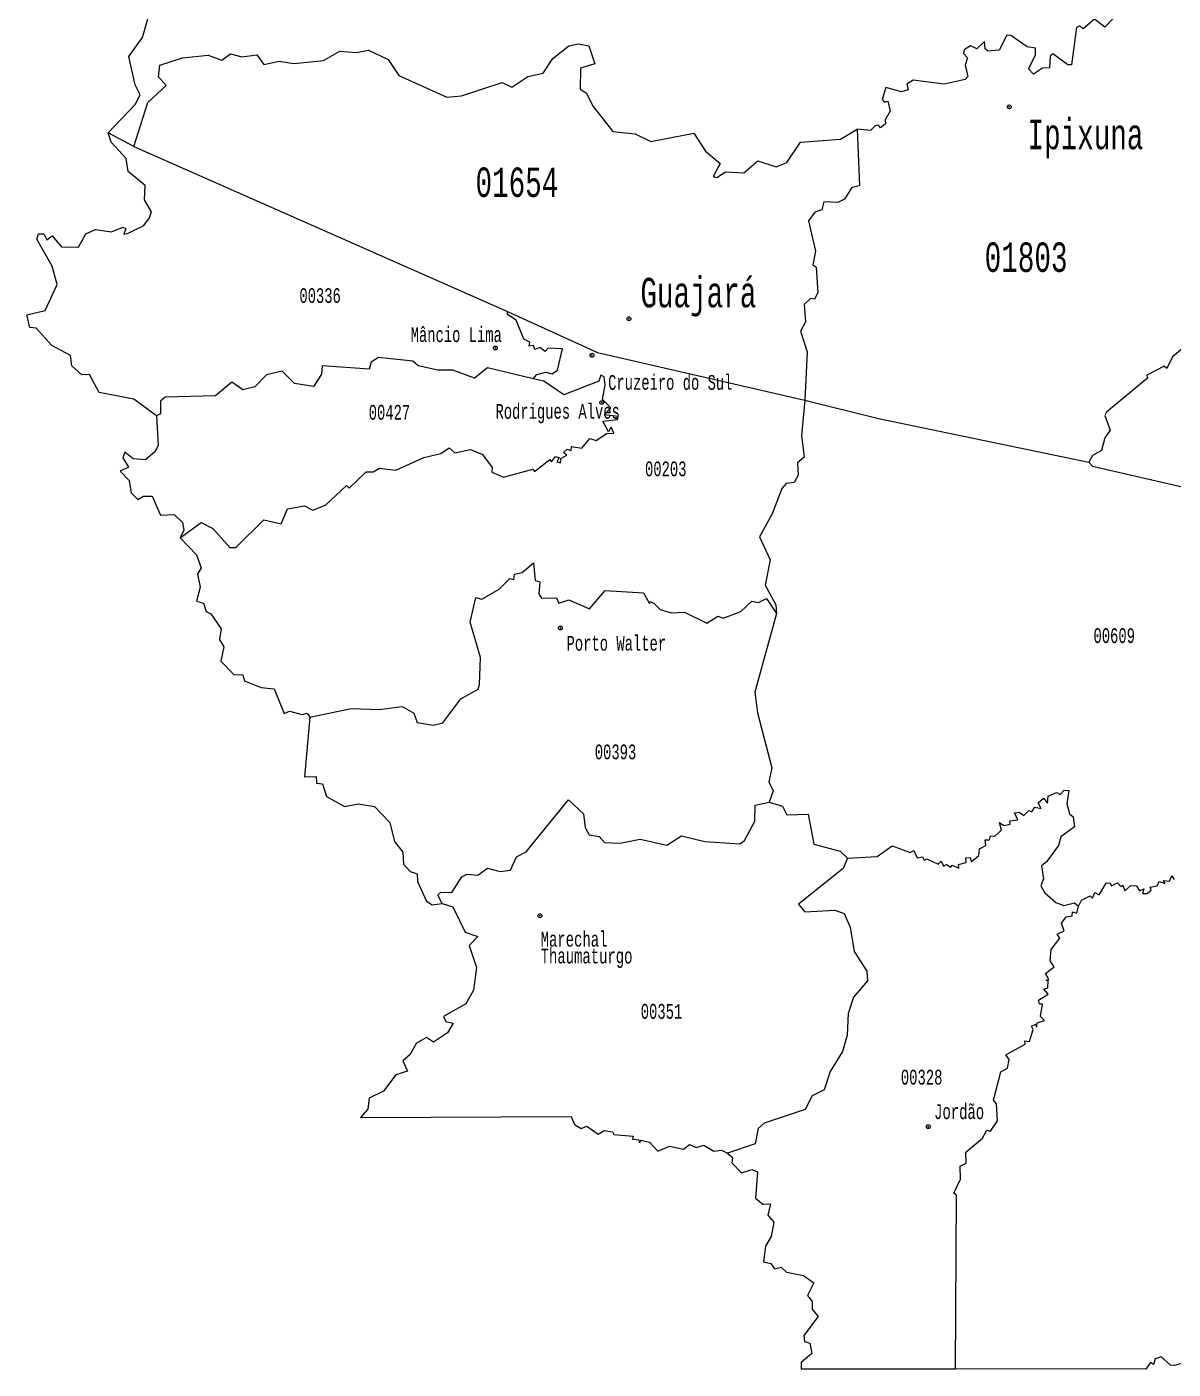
# Model space of a CAD drawing. Header units: millimetres. Extents: x 9851 to 10267, y 23387 to 23778.
# Drawn here: x 9850.84 to 9877.64, y 23624.79 to 23656.16 of the extents above; entities that cross this region are included whole.
import ezdxf
from ezdxf.enums import TextEntityAlignment as Align

# ---------------------------------------------------------------- set-up
doc = ezdxf.new("R2010")
doc.units = ezdxf.units.MM
doc.layers.add('3', color=7, linetype='Continuous')
doc.styles.add('MONOTXT', font='MONOTXT', dxfattribs={"height": 0.2})

# ---------------------------------------------------------------- blocks, each defined once
blk = doc.blocks.new('SEDE')
at = {"layer": '3', "color": 7, "linetype": 'Continuous'}
blk.add_circle((0, 0), 0.00451, dxfattribs=at)

msp = doc.modelspace()

# ---------------------------------------------------------------- linework, layer by layer
at = {"color": 7, "linetype": 'Continuous'}
for q in [(9852.745, 23653.678), (9862.076, 23649.505)]:
    msp.add_line((9853.344, 23653.362), q, dxfattribs=at)
for points in [[(9852.745, 23653.678), (9852.741, 23653.68), (9853.371, 23654.344), (9853.49, 23654.572), (9853.372, 23654.804), (9853.229, 23655.466), (9853.544, 23655.906), (9853.686, 23656.4)], [(9876.229, 23656.346), (9876.036, 23656.152), (9875.795, 23656.334), (9875.529, 23656.112), (9875.456, 23656.178), (9875.375, 23656.141), (9875.256, 23655.273), (9875.17, 23655.266), (9874.822, 23655.53), (9874.761, 23655.473), (9874.748, 23655.196), (9874.579, 23655.191), (9874.374, 23655.052), (9874.257, 23655.177), (9874.417, 23655.494), (9874.416, 23655.663), (9874.222, 23655.691), (9873.842, 23655.959), (9873.747, 23655.96), (9873.569, 23655.609), (9873.306, 23655.591), (9873.239, 23655.641), (9873.223, 23655.814), (9873.046, 23655.643), (9872.896, 23655.715), (9872.753, 23655.621), (9872.733, 23655.535), (9872.827, 23655.43), (9872.778, 23655.258), (9872.834, 23654.994), (9872.778, 23654.928), (9872.286, 23654.816), (9871.555, 23654.911), (9871.409, 23654.814), (9871.44, 23654.685), (9871.288, 23654.637), (9870.916, 23654.738), (9870.837, 23654.458), (9870.887, 23654.397), (9870.965, 23654.424), (9871.023, 23654.188), (9870.902, 23653.988), (9870.915, 23653.891), (9870.795, 23653.798), (9870.752, 23653.862), (9870.668, 23653.845), (9870.561, 23653.735), (9870.246, 23653.769)], [(9853.344, 23653.362), (9853.67, 23654.386), (9854.096, 23654.79), (9853.921, 23654.99), (9853.953, 23655.258), (9854.479, 23655.431), (9855.077, 23655.495), (9855.404, 23655.375), (9855.602, 23655.529), (9855.868, 23655.457), (9856.222, 23655.507), (9856.379, 23655.277), (9856.744, 23655.359), (9857.081, 23655.297), (9857.773, 23655.367), (9858.156, 23655.591), (9858.548, 23655.555), (9858.826, 23655.614), (9859.287, 23655.391), (9859.536, 23655.021), (9860.657, 23654.514), (9861.003, 23654.543), (9861.956, 23654.86), (9862.181, 23654.745), (9862.556, 23655), (9862.909, 23655.074), (9863.136, 23655.417), (9863.513, 23655.713), (9863.738, 23655.763), (9863.976, 23655.714), (9864.122, 23655.292), (9863.787, 23655.188), (9863.772, 23654.698), (9863.919, 23654.612), (9864.08, 23654.297), (9864.538, 23653.709), (9865.063, 23653.659), (9865.426, 23653.475), (9866.43, 23653.672), (9866.707, 23653.248), (9867.048, 23652.967), (9866.882, 23652.658), (9866.968, 23652.638), (9867.173, 23652.767), (9867.602, 23652.743), (9867.929, 23653.026), (9868.355, 23652.884), (9868.603, 23652.988), (9868.923, 23653.465), (9869.857, 23653.532), (9870.246, 23653.769)], [(9870.246, 23653.769), (9870.302, 23652.445), (9870.123, 23652.406), (9869.952, 23652.129), (9869.796, 23652.053), (9869.47, 23652.065), (9869.424, 23651.881), (9869.26, 23651.83), (9869.115, 23651.623), (9869.278, 23650.913), (9869.212, 23650.598), (9869.295, 23650.544), (9869.332, 23649.942), (9869.25, 23649.791), (9869.156, 23649.805), (9869.01, 23649.672), (9869.039, 23649.263), (9868.927, 23649.048), (9869.078, 23648.56), (9869.03, 23647.43)], [(9853.877, 23647.069), (9853.347, 23647.452), (9852.53, 23647.615), (9852.306, 23648.032), (9852.127, 23648.024), (9851.896, 23648.237), (9851.864, 23648.477), (9851.424, 23648.709), (9851.064, 23649.116), (9850.914, 23649.128), (9850.843, 23649.43), (9851.272, 23649.527), (9851.554, 23650.137), (9851.434, 23650.562), (9851.076, 23651.192), (9851.113, 23651.317), (9851.239, 23651.319), (9851.311, 23651.18), (9851.438, 23651.27), (9851.652, 23651.013), (9852.051, 23651.005), (9852.225, 23651.321), (9852.451, 23651.424), (9852.818, 23651.37), (9853.088, 23651.475), (9853.156, 23651.441), (9853.108, 23651.315), (9853.193, 23651.325), (9853.574, 23651.511), (9853.709, 23651.691), (9853.758, 23651.832), (9853.59, 23652.117), (9853.609, 23652.451), (9853.214, 23652.779), (9853.161, 23653.081), (9852.816, 23653.463), (9852.745, 23653.678)], [(9862.674, 23647.933), (9862.76, 23648.033), (9862.975, 23648.088), (9863.12, 23648.05), (9863.243, 23648.132), (9863.365, 23648.631), (9863.024, 23648.646), (9862.96, 23648.572), (9862.836, 23648.661), (9862.718, 23648.613), (9862.681, 23648.711), (9862.587, 23648.694), (9862.599, 23648.788), (9862.46, 23648.859), (9862.279, 23649.3), (9862.078, 23649.438), (9862.076, 23649.505)], [(9862.076, 23649.505), (9864.178, 23648.546), (9869.03, 23647.43)], [(9862.674, 23647.933), (9861.612, 23648.186), (9861.302, 23647.943), (9860.798, 23648.132), (9860.447, 23648.13), (9859.987, 23648.235), (9859.866, 23648.345), (9859.063, 23648.426), (9858.888, 23648.317), (9858.845, 23648.16), (9857.747, 23648.235), (9857.729, 23648.04), (9857.542, 23647.754), (9857.095, 23647.824), (9856.81, 23648.111), (9856.441, 23648.024), (9856.17, 23647.746), (9855.889, 23647.677), (9855.631, 23647.85), (9855.255, 23647.532), (9854.072, 23647.499), (9853.966, 23647.411), (9853.963, 23647.109), (9853.877, 23647.069)], [(9877.862, 23648.651), (9877.623, 23648.442), (9877.488, 23648.171), (9877.427, 23648.225), (9877.018, 23648.017), (9877.038, 23647.943), (9876.077, 23647.148), (9876.042, 23647.077), (9876.162, 23646.734), (9876.035, 23646.554), (9875.959, 23646.257), (9875.748, 23646.136), (9875.662, 23645.986)], [(9854.429, 23644.214), (9854.919, 23644.575), (9855.187, 23644.431), (9855.584, 23643.986), (9855.731, 23643.989), (9856.385, 23644.633), (9856.788, 23644.545), (9856.937, 23644.891), (9857.331, 23644.962), (9857.529, 23644.865), (9857.825, 23644.977), (9858.311, 23645.44), (9858.378, 23645.379), (9858.773, 23645.759), (9858.938, 23645.754), (9859.086, 23645.842), (9859.467, 23645.799), (9860.12, 23646.091), (9860.517, 23646.183), (9860.711, 23646.319), (9860.845, 23646.199), (9861.215, 23646.278), (9861.49, 23646.162), (9861.715, 23645.858), (9861.71, 23645.753), (9861.982, 23645.629), (9862.668, 23645.823), (9862.706, 23645.765), (9863.063, 23646.042), (9863.105, 23645.99), (9863.199, 23646.116), (9863.285, 23646.094), (9863.234, 23645.994), (9863.315, 23645.97), (9863.32, 23646.068), (9863.466, 23646.143), (9863.386, 23646.209), (9863.472, 23646.289), (9863.566, 23646.258), (9863.572, 23646.347), (9863.812, 23646.307), (9863.998, 23646.536), (9864.146, 23646.486), (9864.392, 23646.65), (9864.564, 23646.661), (9864.502, 23646.8), (9864.436, 23646.692), (9864.306, 23646.944), (9864.646, 23646.983), (9864.661, 23647.054), (9864.336, 23647.093), (9864.495, 23647.254), (9864.297, 23647.449), (9864.359, 23647.787), (9864.34, 23647.976), (9864.258, 23648.019), (9864.212, 23647.873), (9863.396, 23647.557), (9862.925, 23647.88), (9862.674, 23647.933)], [(9869.03, 23647.43), (9868.952, 23646.604), (9869.012, 23646.1), (9868.852, 23645.971), (9868.873, 23645.683), (9868.777, 23645.508), (9868.588, 23645.487), (9868.491, 23645.367), (9868.266, 23644.772), (9867.969, 23644.238), (9868.213, 23643.703), (9868.101, 23643.111), (9868.35, 23642.65), (9868.363, 23642.447)], [(9869.03, 23647.43), (9870.751, 23647.003), (9875.662, 23645.986)], [(9853.877, 23647.069), (9853.914, 23646.373), (9853.837, 23646.225), (9853.617, 23646.035), (9853.327, 23646.063), (9853.136, 23646.213), (9853.086, 23646.087), (9853.221, 23645.87), (9853.027, 23645.77), (9853.238, 23645.556), (9853.282, 23645.264), (9853.435, 23645.109), (9853.573, 23645.192), (9853.771, 23645.188), (9853.967, 23644.745), (9854.288, 23644.759), (9854.478, 23644.575), (9854.513, 23644.396), (9854.429, 23644.214)], [(9875.662, 23645.986), (9875.752, 23645.887), (9878.353, 23645.29)], [(9854.429, 23644.214), (9854.808, 23643.816), (9854.918, 23643.517), (9854.835, 23643.366), (9854.894, 23643.062), (9854.81, 23642.736), (9854.969, 23642.684), (9855.031, 23642.492), (9855.145, 23642.437), (9855.383, 23642.091), (9855.346, 23641.839), (9855.45, 23641.668), (9855.378, 23641.335), (9855.682, 23641.017), (9855.888, 23641.009), (9855.927, 23640.872), (9856.322, 23640.717), (9856.623, 23640.684), (9856.857, 23640.106), (9856.979, 23640.166), (9857.275, 23640.084), (9857.393, 23640.118), (9857.46, 23640.024)], [(9857.46, 23640.024), (9858.424, 23640.226), (9859.079, 23640.199), (9859.613, 23640.276), (9859.888, 23640.117), (9859.964, 23639.895), (9860.342, 23639.837), (9860.563, 23639.894), (9860.985, 23640.454), (9861.395, 23640.676), (9861.426, 23640.789), (9861.445, 23641.419), (9861.206, 23642.246), (9861.339, 23642.822), (9861.48, 23642.785), (9861.886, 23643.012), (9862.13, 23643.268), (9862.222, 23643.243), (9862.239, 23643.363), (9862.42, 23643.405), (9862.685, 23643.633), (9862.721, 23643.217), (9862.833, 23643.185), (9862.81, 23642.904), (9862.872, 23642.808), (9863.22, 23642.816), (9863.28, 23642.689), (9863.51, 23642.766), (9863.995, 23642.558), (9864.361, 23642.98), (9865.254, 23642.926), (9865.395, 23642.68), (9865.412, 23642.73), (9865.503, 23642.679), (9865.649, 23642.536), (9865.903, 23642.465), (9866.217, 23642.48), (9866.738, 23642.222), (9866.994, 23642.38), (9867.118, 23642.336), (9867.531, 23642.491), (9867.788, 23642.735), (9867.946, 23642.703), (9868.132, 23642.795), (9868.363, 23642.447)], [(9868.363, 23642.447), (9867.86, 23640.608), (9867.917, 23640.128), (9868.256, 23638.837), (9868.183, 23638.511), (9868.288, 23638.3), (9868.196, 23638.037)], [(9857.46, 23640.024), (9857.333, 23638.632), (9857.602, 23638.638), (9857.616, 23638.479), (9857.751, 23638.467), (9857.844, 23638.173), (9858.271, 23637.933), (9858.584, 23638), (9858.969, 23637.936), (9859.323, 23637.563), (9859.434, 23637.114), (9859.631, 23636.87), (9859.647, 23636.584), (9859.805, 23636.417), (9859.967, 23636.361), (9859.972, 23636.18), (9860.185, 23635.721), (9860.315, 23635.637), (9860.547, 23635.666)], [(9860.547, 23635.666), (9860.448, 23635.862), (9860.522, 23635.93), (9860.775, 23635.929), (9861.009, 23636.295), (9861.134, 23636.357), (9861.38, 23636.33), (9861.612, 23636.491), (9861.902, 23636.42), (9862.146, 23636.45), (9862.284, 23636.756), (9862.515, 23636.874), (9863.5, 23638.093), (9863.85, 23637.762), (9863.89, 23637.441), (9863.987, 23637.27), (9864.22, 23637.231), (9864.345, 23637.097), (9864.709, 23637.082), (9865.174, 23637.173), (9865.803, 23637.031), (9866.147, 23637.25), (9866.686, 23637.121), (9867.508, 23637.059), (9867.616, 23637.142), (9867.86, 23637.596), (9867.866, 23637.968), (9868.196, 23638.037)], [(9870.023, 23636.731), (9870.714, 23636.768), (9871.064, 23637.018), (9871.492, 23636.857), (9871.574, 23636.904), (9871.655, 23636.736), (9871.773, 23636.759), (9871.819, 23636.681), (9871.879, 23636.716), (9872.142, 23636.591), (9872.217, 23636.654), (9872.267, 23636.54), (9872.334, 23636.581), (9872.44, 23636.516), (9872.471, 23636.566), (9872.627, 23636.493), (9872.621, 23636.582), (9872.8, 23636.629), (9872.788, 23636.737), (9872.892, 23636.741), (9872.916, 23636.646), (9873.09, 23636.792), (9873.107, 23636.948), (9873.255, 23637.024), (9873.241, 23637.157), (9873.343, 23637.158), (9873.366, 23637.251), (9873.465, 23637.24), (9873.625, 23637.379), (9873.58, 23637.558), (9873.675, 23637.493), (9873.829, 23637.526), (9873.817, 23637.598), (9874.004, 23637.626), (9873.93, 23637.789), (9874.037, 23637.805), (9874.143, 23637.725), (9874.265, 23637.845), (9874.334, 23637.813), (9874.403, 23637.923), (9874.551, 23637.892), (9874.484, 23638.023), (9874.602, 23638.128), (9874.7, 23638.016), (9874.714, 23638.178), (9874.907, 23638.261), (9874.995, 23638.216), (9875.089, 23638.321), (9875.197, 23638.312), (9875.151, 23637.996), (9875.213, 23637.763), (9875.301, 23637.696), (9875.331, 23637.457), (9875.008, 23637.223), (9874.956, 23637.026), (9874.672, 23636.643), (9874.56, 23636.547), (9874.604, 23636.248), (9874.541, 23636.081), (9874.636, 23635.918), (9874.892, 23635.688), (9875.082, 23635.618), (9875.329, 23635.681), (9875.426, 23635.605)], [(9868.196, 23638.037), (9868.502, 23637.947), (9868.604, 23637.744), (9869.106, 23637.755), (9869.238, 23637.057), (9869.855, 23636.888), (9870.023, 23636.731)], [(9870.023, 23636.731), (9869.923, 23636.483), (9868.881, 23635.654), (9869.023, 23635.476), (9869.725, 23635.516), (9869.945, 23635.437), (9870.089, 23635.115), (9870.179, 23634.548), (9870.472, 23634.089), (9870.488, 23633.858), (9870.165, 23633.479), (9870.043, 23633.095), (9870.013, 23632.59), (9869.91, 23632.208), (9869.621, 23631.739), (9869.48, 23631.314), (9869.197, 23631.176), (9869.034, 23630.852), (9868.076, 23630.536), (9867.934, 23630.411), (9867.866, 23630.053), (9867.218, 23629.832)], [(9875.426, 23635.605), (9875.491, 23635.748), (9875.698, 23635.847), (9875.749, 23635.796), (9875.804, 23635.926), (9875.903, 23635.873), (9876.068, 23636.143), (9876.159, 23636.155), (9876.198, 23636.081), (9876.337, 23636.152), (9876.414, 23636.067), (9876.46, 23636.098), (9876.506, 23635.966), (9876.646, 23636.087), (9876.777, 23636.085), (9876.849, 23635.966), (9876.95, 23636.015), (9876.917, 23635.899), (9877.026, 23635.899), (9877.119, 23635.98), (9877.1, 23636.049), (9877.259, 23636.078), (9877.305, 23636.18), (9877.446, 23636.139), (9877.407, 23636.204), (9877.549, 23636.19), (9877.604, 23636.313), (9877.657, 23636.226)], [(9860.547, 23635.666), (9860.799, 23635.591), (9861.085, 23634.998), (9861.384, 23634.895), (9861.178, 23634.683), (9861.349, 23634.173), (9861.28, 23633.643), (9861.104, 23633.32), (9860.583, 23633.024), (9860.635, 23632.914), (9860.81, 23632.868), (9860.671, 23632.643), (9860.348, 23632.427), (9860.185, 23632.537), (9859.953, 23632.406), (9859.796, 23632.129), (9859.633, 23631.995), (9859.739, 23631.748), (9859.467, 23631.665), (9859.18, 23631.281), (9858.842, 23631.121), (9858.812, 23630.861), (9858.641, 23630.666), (9863.569, 23630.688), (9863.64, 23630.506), (9863.802, 23630.411), (9863.933, 23630.463), (9864.2, 23630.276), (9864.339, 23630.365), (9864.532, 23630.333), (9864.565, 23630.266), (9865.012, 23630.23), (9865, 23630.16), (9865.148, 23630.142), (9865.164, 23630.072), (9865.205, 23630.137), (9865.398, 23630.094), (9865.588, 23629.882), (9865.86, 23629.997), (9866.187, 23629.924), (9866.332, 23630.036), (9866.489, 23629.965), (9866.668, 23630.023), (9866.903, 23629.879), (9867.076, 23629.904), (9867.218, 23629.832)], [(9872.546, 23624.79), (9872.575, 23628.853), (9872.507, 23628.902), (9872.667, 23629.222), (9872.657, 23629.53), (9872.796, 23629.596), (9872.787, 23629.859), (9873.176, 23630.18), (9873.279, 23630.371), (9873.367, 23630.351), (9873.529, 23630.588), (9873.51, 23630.983), (9873.435, 23631.069), (9873.606, 23631.733), (9873.76, 23631.818), (9873.799, 23632.026), (9873.728, 23632.133), (9874.178, 23632.378), (9874.169, 23632.458), (9874.276, 23632.442), (9874.365, 23632.724), (9874.326, 23632.798), (9874.427, 23632.852), (9874.439, 23632.775), (9874.454, 23632.878), (9874.625, 23632.937), (9874.531, 23633.027), (9874.58, 23633.315), (9874.509, 23633.318), (9874.489, 23633.411), (9874.717, 23633.553), (9874.611, 23633.664), (9874.704, 23633.694), (9874.712, 23633.867), (9874.665, 23633.867), (9874.732, 23633.894), (9874.653, 23634.032), (9874.851, 23634.189), (9874.757, 23634.327), (9874.787, 23634.597), (9874.988, 23634.857), (9874.923, 23634.955), (9875.086, 23635.029), (9875.024, 23635.207), (9875.138, 23635.358), (9875.275, 23635.378), (9875.284, 23635.474), (9875.385, 23635.446), (9875.426, 23635.605)], [(9867.218, 23629.832), (9867.337, 23629.733), (9867.319, 23629.609), (9867.548, 23629.373), (9867.788, 23629.453), (9867.92, 23629.395), (9867.872, 23628.784), (9868.047, 23628.643), (9868.228, 23628.649), (9868.159, 23628.387), (9868.3, 23628.221), (9868.238, 23627.888), (9868.108, 23627.658), (9868.06, 23627.296), (9868.231, 23627.251), (9868.315, 23627.132), (9868.477, 23627.17), (9868.602, 23627.049), (9868.994, 23626.971), (9869.237, 23626.8), (9869.092, 23626.509), (9869.197, 23626.368), (9869.196, 23626.184), (9869.34, 23626.014), (9869.006, 23625.574), (9869.022, 23625.43), (9869.14, 23625.394), (9869.19, 23625.153), (9868.94, 23624.942), (9868.941, 23624.796), (9872.546, 23624.79)], [(9879.574, 23626.475), (9879.424, 23626.241), (9879.117, 23626.036), (9878.639, 23625.126), (9878.216, 23625.155), (9878.156, 23625.009), (9877.668, 23624.87), (9877.57, 23624.877), (9877.358, 23625.07), (9877.218, 23625.024), (9877.173, 23624.895), (9877.107, 23624.939), (9876.996, 23624.785), (9872.546, 23624.79)]]:
    msp.add_lwpolyline(points, dxfattribs=at)
for p in [(9873.805, 23654.288), (9864.916, 23649.335), (9861.794, 23648.652), (9864.052, 23648.482), (9864.28, 23647.377), (9863.313, 23642.107), (9862.835, 23635.382), (9871.913, 23630.452)]:
    msp.add_point(p, dxfattribs=at)

# ---------------------------------------------------------------- block references
for p, xscale, yscale, zscale, rotation in [((9873.805, 23654.288), 9.999978858505566, 9.999978858505566, 10, 356.5000064290381), ((9864.916, 23649.335), 10.0000204846392, 10.0000204846392, 10, 356.0759790292793), ((9861.794, 23648.652), 10, 10, 10, 355.9623050344621), ((9864.052, 23648.482), 10, 10, 10, 356.0195413292785), ((9864.28, 23647.377), 10.00001462993786, 10.00001462993786, 10, 355.9839752639243), ((9863.313, 23642.107), 10, 10, 10, 355.7547261633677), ((9862.835, 23635.382), 10.00000000000001, 10.00000000000001, 10.00000000000001, 355.4799080644761), ((9871.913, 23630.452), 10, 10, 10, 355.5650137679885)]:
    msp.add_blockref('SEDE', p, dxfattribs=dict(at, xscale=xscale, yscale=yscale, zscale=zscale, rotation=rotation))

# ---------------------------------------------------------------- texts
at = {"color": 7, "linetype": 'Continuous', "style": 'MONOTXT'}
for s, height, rotation, width, p in [('Ipixuna', 0.688, 360, 0.649999, (9874.231, 23653.298)), ('Guajar%%225 ', 0.6885, 360, 0.650001, (9865.183, 23649.602)), ('Marechal ', 0.3468, 359.9635, 0.649999, (9862.852, 23634.661)), ('Thaumaturgo', 0.34676, 359.9635, 0.649999, (9862.852, 23634.269)), ('Jord%%227o', 0.346, 360, 0.649998, (9872.049, 23630.63))]:
    msp.add_text(s, height=height, rotation=rotation, dxfattribs=dict(at, width=width)).set_placement(p)
for s, height, width, p in [('01654', 0.6881, 0.650001, (9862.297, 23652.526)), ('01803', 0.6884, 0.649997, (9874.198, 23650.775))]:
    msp.add_text(s, height=height, dxfattribs=dict(at, width=width)).set_placement(p, align=Align.MIDDLE)
for s, height, rotation, width, p in [('00336', 0.3443, 360, 0.649999, (9857.697, 23649.877)), ('00427', 0.3445, 0, 0.650002, (9859.318, 23647.148)), ('00203', 0.3446, 0, 0.650001, (9865.776, 23645.827)), ('00609', 0.345, 360, 0.650006, (9876.258, 23641.929)), ('00393', 0.3451, 0, 0.649996, (9864.602, 23639.212)), ('00351', 0.3457, 0, 0.650001, (9865.677, 23633.148)), ('00328', 0.3459, 0, 0.649996, (9871.757, 23631.61))]:
    msp.add_text(s, height=height, rotation=rotation, dxfattribs=dict(at, width=width)).set_placement(p, align=Align.MIDDLE)
at = {"color": 7, "linetype": 'Continuous', "style": 'MONOTXT', "width": 0.650003}
msp.add_text('M%%226ncio Lima', height=0.34434, dxfattribs=at).set_placement((9861.945, 23648.791), align=Align.RIGHT)
at = {"color": 7, "linetype": 'Continuous', "style": 'MONOTXT', "width": 0.650001}
msp.add_text('Cruzeiro do Sul', height=0.34435, dxfattribs=at).set_placement((9864.429, 23647.675))
at = {"color": 7, "linetype": 'Continuous', "style": 'MONOTXT', "width": 0.649996}
msp.add_text('Rodrigues Alves', height=0.34446, rotation=0, dxfattribs=at).set_placement((9864.703, 23647.343), align=Align.TOP_RIGHT)
at = {"color": 7, "linetype": 'Continuous', "style": 'MONOTXT', "width": 0.650001}
msp.add_text('Porto Walter', height=0.34491, dxfattribs=at).set_placement((9863.457, 23641.923), align=Align.TOP_LEFT)

doc.saveas('drawing.dxf')
